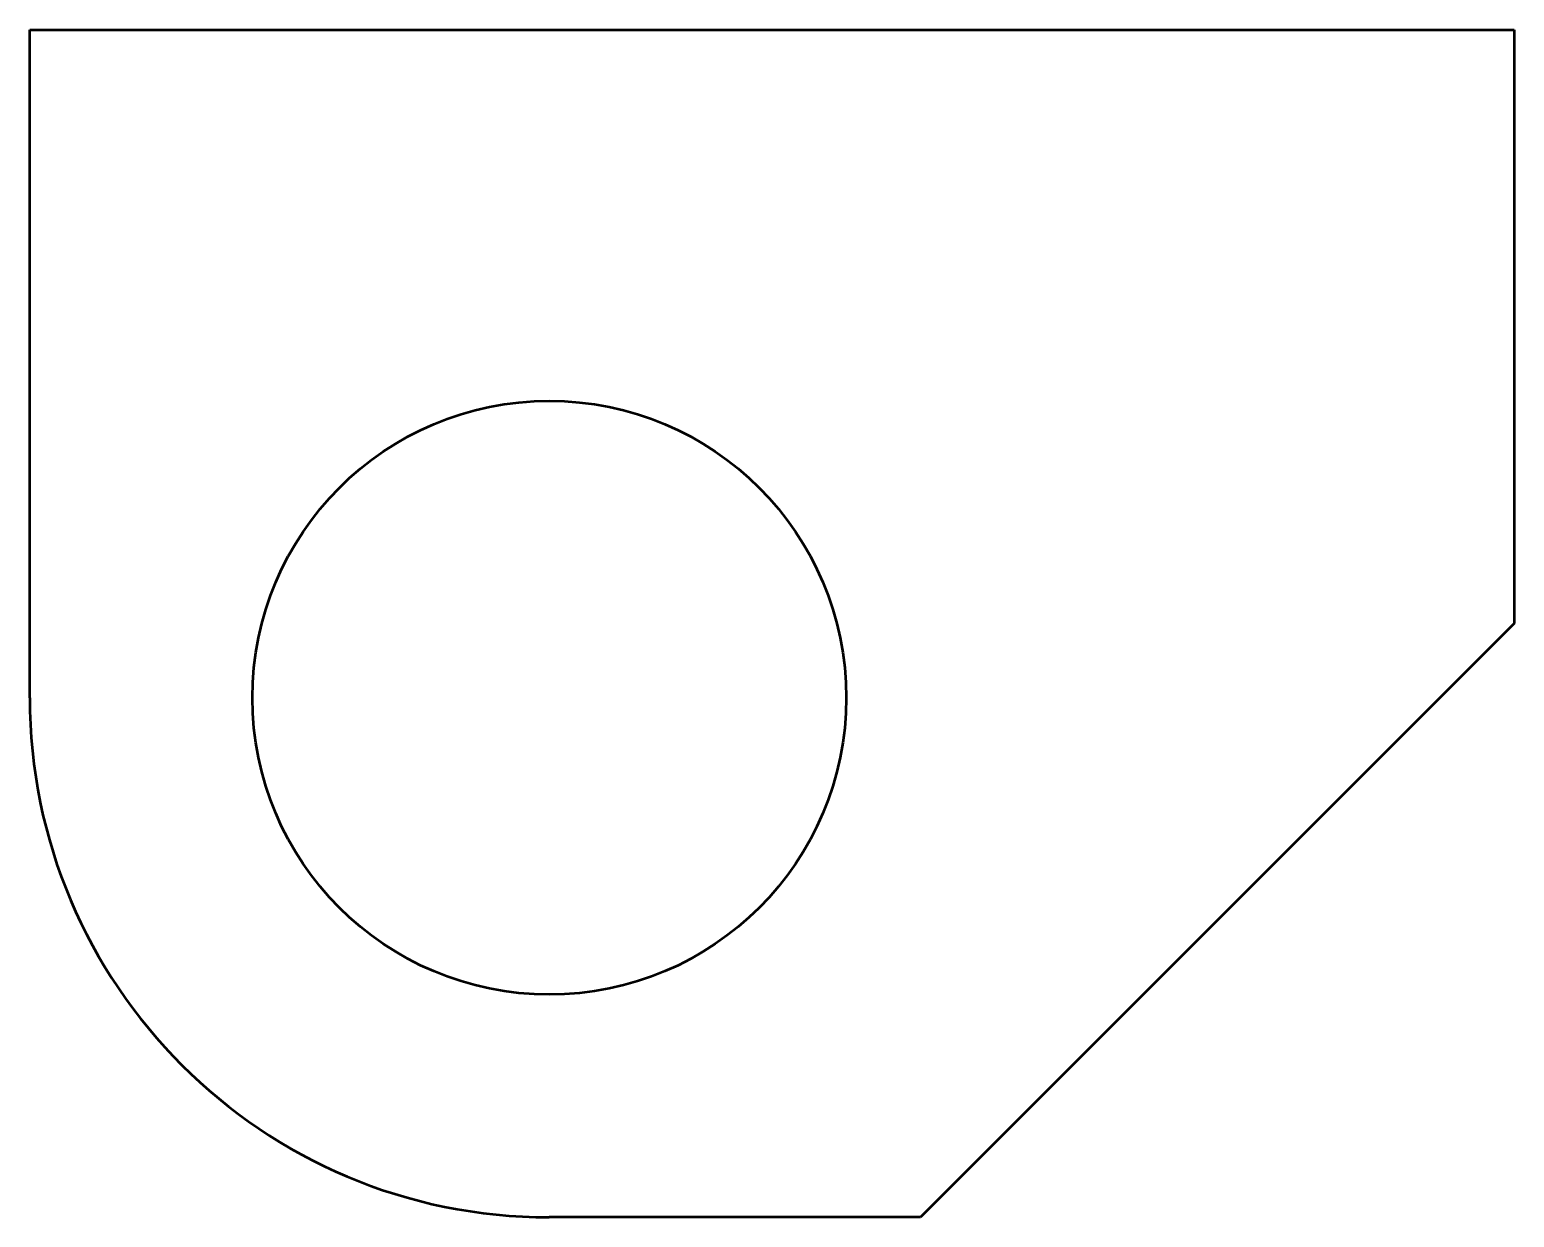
# Model space of a CAD drawing. Header units: millimetres. Extents: x 0 to 100, y -80 to 0.
import ezdxf

# ---------------------------------------------------------------- set-up
doc = ezdxf.new("R2010")
doc.units = ezdxf.units.MM
doc.layers.add('IV_INTERIOR_PROFILES', color=7, linetype='Continuous', lineweight=50)
doc.layers.add('IV_OUTER_PROFILE', color=7, linetype='Continuous', lineweight=50)

msp = doc.modelspace()

# ---------------------------------------------------------------- linework, layer by layer
at = {"layer": 'IV_INTERIOR_PROFILES'}
msp.add_circle((35, -45), 20, dxfattribs=at)
at = {"layer": 'IV_OUTER_PROFILE'}
for p, q in [((0, 0), (100, 0)), ((0, -45), (0, 0)), ((100, 0), (100, -40)), ((100, -40), (60, -80)), ((60, -80), (35, -80))]:
    msp.add_line(p, q, dxfattribs=at)
msp.add_arc((35, -45), 35, 180, 270, dxfattribs=at)

doc.saveas('drawing.dxf')
